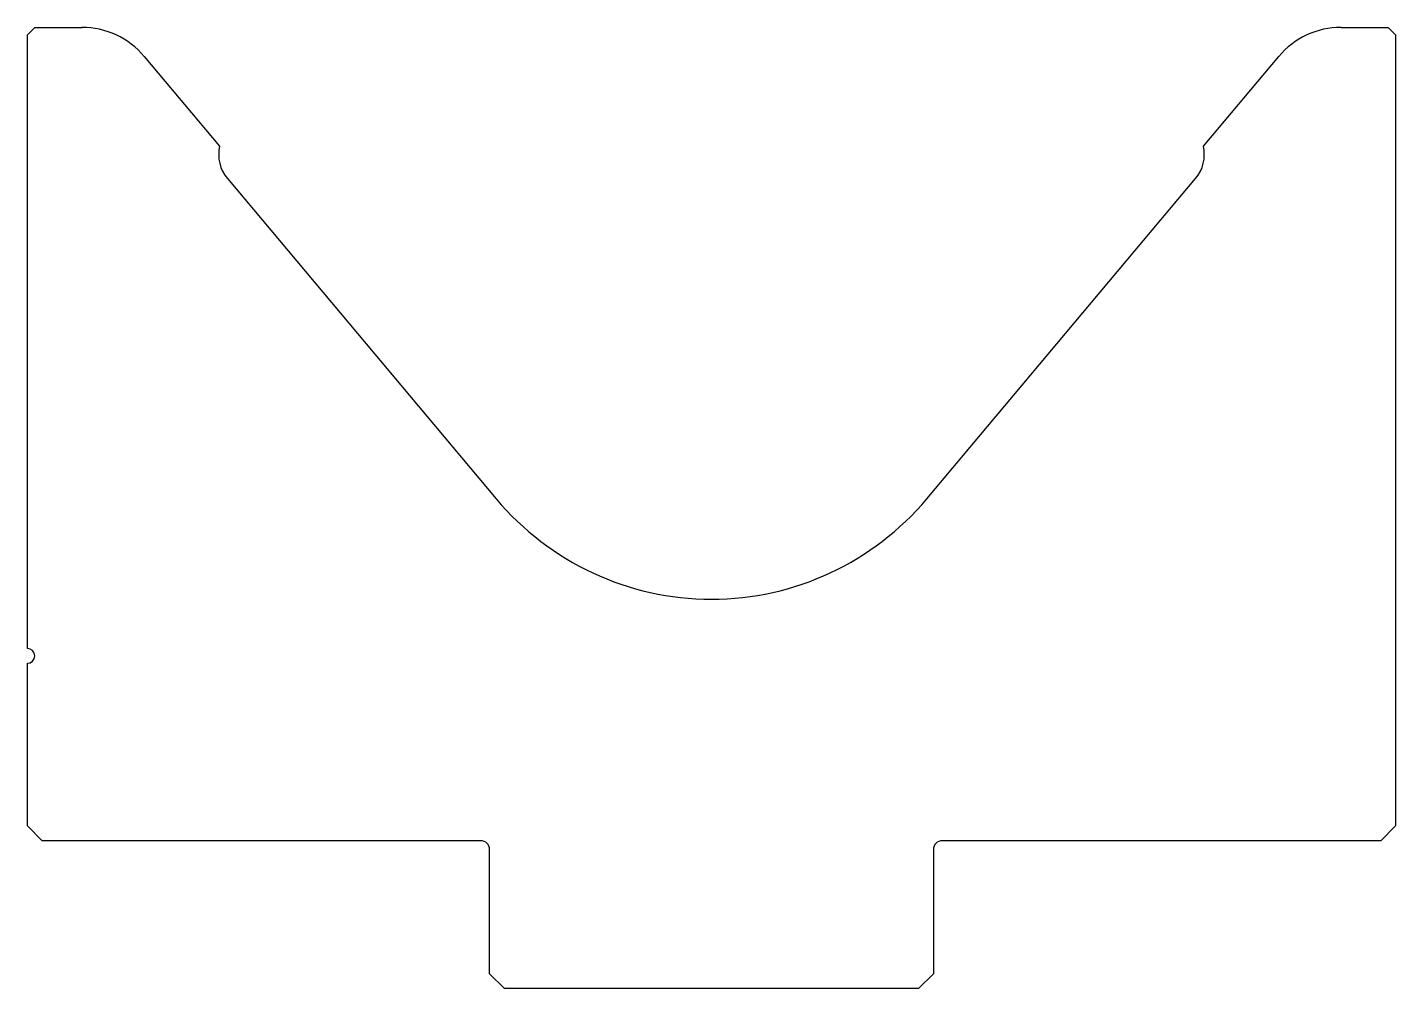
# Model space of a CAD drawing. Header units: metres. Extents: x -91 to 94, y -43 to 87.
import ezdxf

# ---------------------------------------------------------------- set-up
doc = ezdxf.new("R2010")
doc.units = ezdxf.units.M

msp = doc.modelspace()

# ---------------------------------------------------------------- linework, layer by layer
for p, q in [((-89.638911, 86.621193), (-90.638911, 85.621193)), ((-90.638911, 2.621193), (-90.638911, 85.621193)), ((-89.638911, 86.621193), (-83.268295, 86.621193)), ((86.990473, 86.621193), (93.361089, 86.621193)), ((94.361089, 85.621193), (93.361089, 86.621193)), ((94.361089, 85.621193), (94.361089, -21.378807)), ((-74.841806, 82.691857), (-64.638911, 70.53252)), ((68.361089, 70.53252), (78.563984, 82.691857)), ((-63.599849, 66.182767), (-27.2486, 22.861034)), ((30.970778, 22.861034), (67.322027, 66.182767)), ((-90.638911, -21.378807), (-90.638911, 0.621193)), ((-90.638911, -21.378807), (-88.638911, -23.378807)), ((92.361089, -23.378807), (94.361089, -21.378807)), ((-29.338911, -23.378807), (-88.638911, -23.378807)), ((92.361089, -23.378807), (33.061089, -23.378807)), ((-28.138911, -41.378807), (-28.138911, -24.578807)), ((31.861089, -24.578807), (31.861089, -41.378807)), ((-28.138911, -41.378807), (-26.138911, -43.378807)), ((29.861089, -43.378807), (31.861089, -41.378807)), ((29.861089, -43.378807), (-26.138911, -43.378807))]:
    msp.add_line(p, q)
for centre, radius, start, end in [((-83.268295, 75.621193), 11, 40, 90), ((86.990473, 75.621193), 11, 90, 140), ((-59.769627, 69.396705), 5, 166.869898, 220), ((63.491805, 69.396705), 5, 320, 13.130102), ((1.861089, 47.286963), 38, 220, 320), ((-90.638911, 1.621193), 1, 270, 90), ((-29.338911, -24.578807), 1.2, 0, 90), ((33.061089, -24.578807), 1.2, 90, 180)]:
    msp.add_arc(centre, radius, start, end)

doc.saveas('drawing.dxf')
